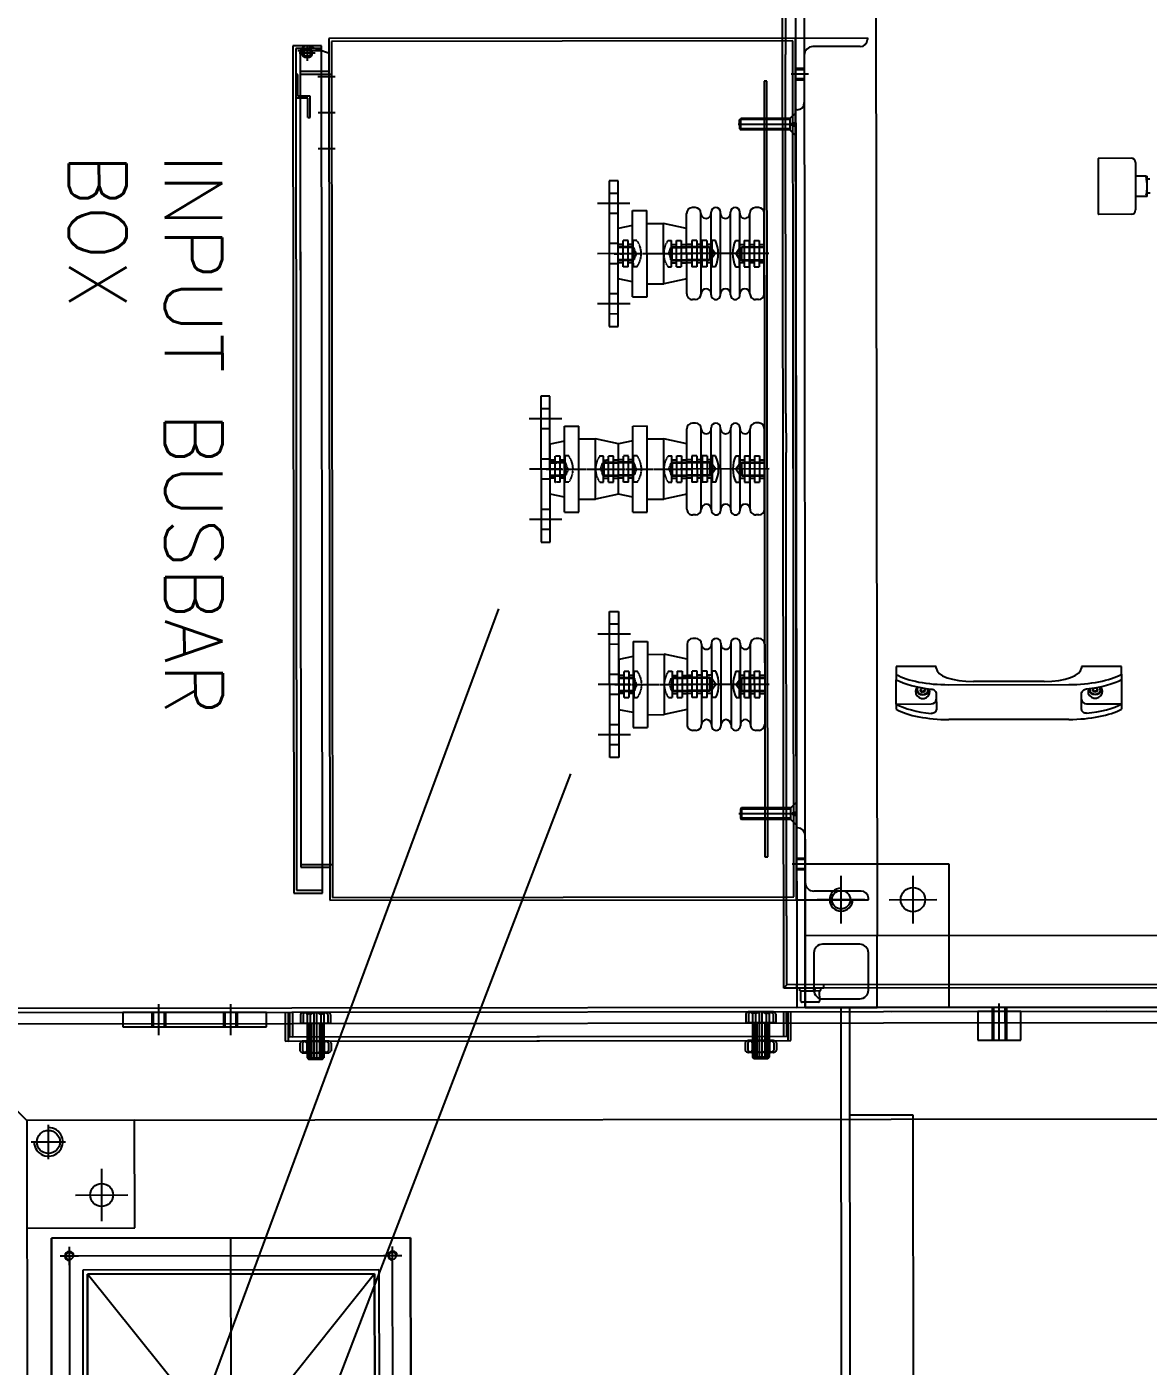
# Model space of a CAD drawing. Header units: feet. Extents: x -99009 to 3252343, y -11094690 to 9035152.
# Drawn here: x 2519362 to 2520143, y -1973462 to -1972529 of the extents above; entities that cross this region are included whole.
import ezdxf

# ---------------------------------------------------------------- set-up
doc = ezdxf.new("R2010")
doc.units = ezdxf.units.FT
doc.linetypes.add('CENTER', pattern=[2, 1.25, -0.25, 0.25, -0.25])
doc.linetypes.add('HIDDEN', pattern=[0.375, 0.25, -0.125])
for name, color, linetype in [('1', 1, 'Continuous'), ('K-LINE', 7, 'Continuous'), ('栗本図面枠', 7, 'Continuous')]:
    doc.layers.add(name, color=color, linetype=linetype)
doc.styles.add('ROMANS', font='romans.shx', dxfattribs={"width": 0.75})

# ---------------------------------------------------------------- blocks, each defined once
blk = doc.blocks.new('K24582845e8a56')
at = {"layer": '栗本図面枠', "color": 1}
for p, q in [((-3309.55, 250, 0), (-3309.55, -1150, 0)), ((-3309.55, -506), (-3309.55, 250)), ((-3309.55, 250, 0), (-3309.55, -1150, 0)), ((-3306.55, 247, 0), (-3306.55, -1147, 0)), ((-3298.55, 209, 0), (-3298.55, -1109, 0)), ((-3359.55, -450), (-3359.55, 194)), ((-3231.55, 142, 0), (-3231.55, -1042, 0)), ((-3325.55, -513), (-3325.55, -203)), ((-3323.05, -226.9), (-3323.05, -489.1)), ((-3885.92, -259.4), (-3885.92, -261.4)), ((-3876.19, -259.4), (-3876.19, -261.4)), ((-3897.55, -269.4), (-3864.55, -269.4)), ((-3888.05, -262.34), (-3888.05, -261.4)), ((-3881.05, -261.4), (-3888.05, -261.4)), ((-3888.05, -262.34), (-3888.05, -269.4)), ((-3874.05, -261.4), (-3881.05, -261.4)), ((-3874.05, -261.4), (-3874.05, -262.34)), ((-3874.05, -262.34), (-3874.05, -269.4)), ((-3900.55, -272.4), (-3900.55, -295.2)), ((-3861.55, -272.4), (-3861.55, -295.2)), ((-3541.33, -279.55), (-3546.82, -279.55)), ((-3546.82, -279.55), (-3546.82, -307.55)), ((-3541.33, -279.55), (-3537.72, -279.55)), ((-3537.72, -279.55), (-3520.77, -279.55)), ((-3520.77, -303.95), (-3520.77, -279.55)), ((-3520.77, -279.55), (-3520.7, -279.55)), ((-3520.7, -279.55), (-3517.09, -279.55)), ((-3900.35, -295.4), (-3861.75, -295.4)), ((-3531.96, -297.68), (-3530.94, -296.33)), ((-3531.38, -299.29), (-3531.96, -297.68)), ((-3530.51, -294.45), (-3531.81, -294.45)), ((-3530.94, -296.33), (-3529.34, -296.61)), ((-3530.07, -296.61), (-3529.34, -296.61)), ((-3528.77, -298.22), (-3529.78, -299.57)), ((-3529.49, -298.22), (-3528.77, -298.22)), ((-3529.34, -296.61), (-3528.77, -298.22)), ((-3306.55, -290.01, 0), (-3306.55, -440.01, 0)), ((-3546.82, -307.55), (-3545.66, -307.55)), ((-3530.51, -301.45), (-3531.49, -301.45)), ((-3529.78, -299.57), (-3531.38, -299.29)), ((-3517.13, -307.45), (-3527.62, -307.45)), ((-3534.17, -399.85), (-3534.17, -316.25)), ((-3509.93, -316.25), (-3509.93, -399.85)), ((-3536.34, -333.35), (-3536.34, -382.75)), ((-3286.55, -350.01, 0), (-3306.55, -350.01, 0)), ((-3306.55, -350.01, 0), (-3306.55, -380.01, 0)), ((-3286.55, -380.01, 0), (-3286.55, -350.01, 0)), ((-3309.55, -360.01, 0), (-3286.55, -360.01, 0)), ((-3309.55, -361.01, 0), (-3286.55, -361.01, 0)), ((-3286.55, -365.01, 0), (-3312.09, -365.01, 0)), ((-3309.55, -369.01, 0), (-3286.55, -369.01, 0)), ((-3309.55, -370.01, 0), (-3286.55, -370.01, 0)), ((-3306.55, -380.01, 0), (-3286.55, -380.01, 0)), ((-3409.55, -400), (-3309.55, -400)), ((-3409.55, -500), (-3409.55, -400)), ((-3309.55, -400), (-3309.55, -500)), ((-3546.82, -408.55), (-3546.82, -436.55)), ((-3545.66, -408.55), (-3546.82, -408.55)), ((-3527.61, -408.55), (-3517.12, -408.55)), ((-3384.55, -441.58), (-3384.55, -408.43)), ((-3531.38, -419.39), (-3531.95, -417.81)), ((-3531.94, -417.75), (-3530.94, -416.43)), ((-3530.51, -414.55), (-3531.47, -414.55)), ((-3529.78, -419.67), (-3531.38, -419.39)), ((-3530.94, -416.43), (-3529.34, -416.71)), ((-3530.07, -416.71), (-3529.34, -416.71)), ((-3528.77, -418.32), (-3529.78, -419.67)), ((-3529.49, -418.32), (-3528.77, -418.32)), ((-3529.34, -416.71), (-3528.77, -418.32)), ((-3520.77, -436.55), (-3520.77, -412.05)), ((-3530.51, -421.55), (-3531.81, -421.55)), ((-3401.13, -425), (-3367.98, -425)), ((-2347.05, -425, 0), (-3234.55, -425, 0)), ((-3234.55, -425, 0), (-3234.55, -469, 0)), ((-3546.82, -436.55), (-3541.33, -436.55)), ((-3541.33, -436.55), (-3537.72, -436.55)), ((-3520.77, -436.55), (-3537.72, -436.55)), ((-3520.7, -436.55), (-3520.77, -436.55)), ((-3520.7, -436.55), (-3517.09, -436.55)), ((-4498.55, -450), (-3359.55, -450)), ((-3984.55, -506), (-3984.55, -456)), ((-3984.55, -456), (-3983.55, -456)), ((-3384.55, -456), (-3385.55, -456)), ((-3384.55, -506), (-3384.55, -456)), ((-3309.55, -450), (-3359.55, -450)), ((-3359.55, -450), (-3359.55, -500)), ((-3321.55, -456), (-3347.55, -456)), ((-3309.55, -500), (-3309.55, -450)), ((-3978.55, -461), (-3978.55, -494)), ((-3390.55, -461), (-3390.55, -494)), ((-3384.55, -458.43), (-3384.55, -491.58)), ((-3353.55, -462), (-3353.55, -488)), ((-3315.55, -488), (-3315.55, -462)), ((-3367.98, -475), (-3401.13, -475)), ((-2347.05, -469, 0), (-3309.55, -469, 0)), ((-2347.05, -475, 0), (-3309.55, -475, 0)), ((-3347.55, -494), (-3321.55, -494)), ((-3323.25, -487.1), (-3325.55, -487.1)), ((-3323.25, -505.9), (-3323.25, -487.1)), ((-3321.25, -489.1), (-3323.25, -489.1)), ((-3321.25, -492.83), (-3321.25, -489.1)), ((-3314.05, -490), (-3321.25, -490)), ((-3321.25, -492.83), (-3321.25, -493.23)), ((-3321.25, -493.23), (-3321.25, -493.54)), ((-3321.25, -503.9), (-3321.25, -493.54)), ((-3313.25, -490.8), (-3313.25, -502.2)), ((-4548.55, -500), (-3309.55, -500)), ((-3972.55, -500), (-3939.55, -500)), ((-3963.55, -506), (-3963.55, -500)), ((-3962.75, -506), (-3962.75, -500)), ((-3959.55, -509), (-3959.55, -497)), ((-3956.35, -506), (-3956.35, -500)), ((-3955.55, -506), (-3955.55, -500)), ((-3396.55, -500), (-3429.55, -500)), ((-3413.55, -506), (-3413.55, -500)), ((-3412.75, -506), (-3412.75, -500)), ((-3409.55, -509), (-3409.55, -497)), ((-3309.55, -500), (-3409.55, -500)), ((-3406.35, -506), (-3406.35, -500)), ((-3405.55, -506), (-3405.55, -500)), ((-3359.55, -500), (-3309.55, -500)), ((-3314.05, -503), (-3321.25, -503)), ((-4554.55, -506), (-3309.55, -506)), ((-3934.55, -506), (-3984.55, -506)), ((-3384.55, -506), (-3984.55, -506)), ((-3984.55, -506), (-3984.55, -831)), ((-3386.55, -508), (-3982.55, -508)), ((-3982.55, -508), (-3982.55, -829)), ((-3934.55, -505), (-3934.55, -506)), ((-3925.62, -506), (-3932.55, -506)), ((-3928.55, -510), (-3932.55, -506)), ((-3928.55, -510), (-3928.55, -544.2)), ((-3928.55, -510), (-3920.55, -510)), ((-3927.75, -510), (-3927.75, -545)), ((-3925.62, -508.56), (-3925.62, -506)), ((-3923.49, -508.56), (-3925.62, -508.56)), ((-3924.55, -546.11), (-3924.55, -506)), ((-3916.55, -506), (-3923.49, -506)), ((-3923.49, -508.56), (-3923.49, -506)), ((-3921.35, -510), (-3921.35, -545)), ((-3920.55, -510), (-3916.55, -506)), ((-3920.55, -510), (-3920.55, -544.2)), ((-3709.55, -506, 0), (-3409.55, -506, 0)), ((-3452.55, -506), (-3445.62, -506)), ((-3448.55, -510), (-3452.55, -506)), ((-3448.55, -510), (-3448.55, -544.2)), ((-3440.55, -510), (-3448.55, -510)), ((-3447.75, -510), (-3447.75, -545)), ((-3445.62, -508.56), (-3445.62, -506)), ((-3445.62, -508.56), (-3443.49, -508.56)), ((-3444.55, -546.11), (-3444.55, -506)), ((-3443.49, -506), (-3436.55, -506)), ((-3443.49, -508.56), (-3443.49, -506)), ((-3441.35, -510), (-3441.35, -545)), ((-3440.55, -510), (-3436.55, -506)), ((-3440.55, -510), (-3440.55, -544.2)), ((-3434.55, -505), (-3434.55, -506)), ((-3434.55, -506), (-3384.55, -506)), ((-3386.55, -829), (-3386.55, -508)), ((-3384.55, -831), (-3384.55, -506)), ((-3323.25, -505.9), (-3325.55, -505.9)), ((-3323.05, -515), (-3325.55, -512.5)), ((-3325.55, -512.5), (-3323.05, -515)), ((-3321.25, -503.9), (-3323.25, -503.9)), ((-3323.05, -503.9), (-3323.05, -515)), ((-3286.55, -510, 0), (-3306.55, -510, 0)), ((-3286.55, -512, 0), (-3306.55, -512, 0)), ((-3286.55, -860, 0), (-3286.55, -510, 0)), ((-3286.55, -862, 0), (-3286.55, -512, 0)), ((-3323.05, -515), (-4373.05, -515)), ((-4000.16, -513), (-3973.05, -513)), ((-3723.05, -513), (-3973.05, -513)), ((-3723.05, -513), (-3695.95, -513)), ((-3373.45, -513), (-3695.95, -513)), ((-3373.45, -513), (-3325.55, -513)), ((-3289.55, -513, 0), (-3306.55, -513, 0)), ((-3289.55, -515, 0), (-3306.55, -515, 0)), ((-3305.12, -520.47, 0), (-3298.93, -520.47, 0)), ((-3298.93, -520.47, 0), (-3298.93, -539.52, 0)), ((-3289.55, -857, 0), (-3289.55, -513, 0)), ((-3289.55, -859, 0), (-3289.55, -515, 0)), ((-3285.05, -520, 0), (-3279.81, -520, 0)), ((-3285.05, -522, 0), (-3279.81, -522, 0)), ((-3414.55, -526), (-3954.55, -526)), ((-3954.55, -526), (-3954.55, -528)), ((-3954.55, -528), (-3414.55, -528)), ((-3806.55, -528), (-3862.55, -528)), ((-3843.72, -535), (-3843.72, -531.5)), ((-3843.72, -531.5), (-3825.39, -531.5)), ((-3840.9, -531.5), (-3840.9, -528)), ((-3839.32, -543.88), (-3839.32, -528)), ((-3838.85, -544.88), (-3838.85, -527.92)), ((-3834.55, -524.8), (-3834.55, -586.72)), ((-3830.26, -544.88), (-3830.26, -527.92)), ((-3829.79, -543.88), (-3829.79, -528)), ((-3828.2, -531.5), (-3828.2, -528)), ((-3825.39, -535), (-3825.39, -531.5)), ((-3656.55, -528), (-3712.55, -528)), ((-3693.72, -535), (-3693.72, -531.5)), ((-3693.72, -531.5), (-3675.39, -531.5)), ((-3690.9, -531.5), (-3690.9, -528)), ((-3689.32, -543.88), (-3689.32, -528)), ((-3688.85, -544.88), (-3688.85, -527.92)), ((-3684.55, -524.8), (-3684.55, -586.72)), ((-3680.26, -544.88), (-3680.26, -527.92)), ((-3679.79, -543.88), (-3679.79, -528)), ((-3678.2, -531.5), (-3678.2, -528)), ((-3675.39, -535), (-3675.39, -531.5)), ((-3562.55, -528), (-3506.55, -528)), ((-3543.72, -535), (-3543.72, -531.5)), ((-3525.39, -531.5), (-3543.72, -531.5)), ((-3540.9, -531.5), (-3540.9, -528)), ((-3539.32, -543.88), (-3539.32, -528)), ((-3538.85, -544.88), (-3538.85, -527.92)), ((-3534.55, -524.8), (-3534.55, -586.72)), ((-3530.26, -544.88), (-3530.26, -527.92)), ((-3529.79, -543.88), (-3529.79, -528)), ((-3528.2, -531.5), (-3528.2, -528)), ((-3525.39, -535), (-3525.39, -531.5)), ((-3414.55, -528), (-3414.55, -526)), ((-3306.55, -522.86, 0), (-3306.55, -537.14, 0)), ((-3306.55, -524.86, 0), (-3306.55, -539.14, 0)), ((-3273.93, -530, 0), (-3306.55, -530, 0)), ((-3305.12, -522.47, 0), (-3298.93, -522.47, 0)), ((-3305.12, -525.24, 0), (-3274.89, -525.24, 0)), ((-3305.12, -527.24, 0), (-3274.89, -527.24, 0)), ((-3298.93, -522.47, 0), (-3298.93, -541.52, 0)), ((-3298.93, -526.19, 0), (-3273.93, -526.19, 0)), ((-3298.93, -528.19, 0), (-3273.93, -528.19, 0)), ((-3286.55, -522.5, 0), (-3286.55, -537.5, 0)), ((-3286.55, -524.5, 0), (-3286.55, -539.5, 0)), ((-3285.05, -525, 0), (-3279.81, -525, 0)), ((-3285.05, -527, 0), (-3279.81, -527, 0)), ((-3278.31, -522.5, 0), (-3278.31, -537.5, 0)), ((-3278.31, -524.5, 0), (-3278.31, -539.5, 0)), ((-3274.89, -525.24, 0), (-3273.93, -526.19, 0)), ((-3274.89, -525.24, 0), (-3274.89, -534.76, 0)), ((-3274.89, -527.24, 0), (-3273.93, -528.19, 0)), ((-3274.89, -527.24, 0), (-3274.89, -536.76, 0)), ((-3273.93, -526.19, 0), (-3273.93, -533.81, 0)), ((-3273.93, -528.19, 0), (-3273.93, -535.81, 0)), ((-3866.55, -532), (-3866.55, -534)), ((-3806.55, -538), (-3862.55, -538)), ((-3843.72, -535), (-3825.39, -535)), ((-3843.72, -538.5), (-3825.39, -538.5)), ((-3843.72, -542), (-3843.72, -538.5)), ((-3840.9, -538.5), (-3840.9, -535)), ((-3828.2, -538.5), (-3828.2, -535)), ((-3825.39, -542), (-3825.39, -538.5)), ((-3802.55, -532), (-3802.55, -534)), ((-3716.55, -532), (-3716.55, -534)), ((-3656.55, -538), (-3712.55, -538)), ((-3693.72, -535), (-3675.39, -535)), ((-3693.72, -538.5), (-3675.39, -538.5)), ((-3693.72, -542), (-3693.72, -538.5)), ((-3690.9, -538.5), (-3690.9, -535)), ((-3678.2, -538.5), (-3678.2, -535)), ((-3675.39, -542), (-3675.39, -538.5)), ((-3652.55, -532), (-3652.55, -534)), ((-3566.55, -532), (-3566.55, -534)), ((-3562.55, -538), (-3506.55, -538)), ((-3525.39, -535), (-3543.72, -535)), ((-3525.39, -538.5), (-3543.72, -538.5)), ((-3543.72, -542), (-3543.72, -538.5)), ((-3540.9, -538.5), (-3540.9, -535)), ((-3528.2, -538.5), (-3528.2, -535)), ((-3525.39, -542), (-3525.39, -538.5)), ((-3502.55, -532), (-3502.55, -534)), ((-3273.93, -532, 0), (-3306.55, -532, 0)), ((-3305.12, -534.76, 0), (-3274.89, -534.76, 0)), ((-3305.12, -536.76, 0), (-3274.89, -536.76, 0)), ((-3305.12, -539.52, 0), (-3298.93, -539.52, 0)), ((-3298.93, -533.81, 0), (-3273.93, -533.81, 0)), ((-3298.93, -535.81, 0), (-3273.93, -535.81, 0)), ((-3285.05, -535, 0), (-3279.81, -535, 0)), ((-3285.05, -537, 0), (-3279.81, -537, 0)), ((-3285.05, -540, 0), (-3279.81, -540, 0)), ((-3273.93, -533.81, 0), (-3274.89, -534.76, 0)), ((-3273.93, -535.81, 0), (-3274.89, -536.76, 0)), ((-3920.55, -544.2), (-3928.55, -544.2)), ((-3927.75, -545), (-3928.55, -544.2)), ((-3921.35, -545), (-3927.75, -545)), ((-3920.55, -544.2), (-3921.35, -545)), ((-3805.8, -545), (-3863.3, -545)), ((-3843.72, -542), (-3825.39, -542)), ((-3843.72, -548), (-3843.72, -545.5)), ((-3843.72, -545.5), (-3825.39, -545.5)), ((-3840.9, -545.5), (-3840.9, -542)), ((-3839.32, -543.88), (-3829.79, -543.88)), ((-3838.85, -544.88), (-3830.26, -544.88)), ((-3834.55, -547.88), (-3838.85, -544.88)), ((-3834.55, -547.88), (-3830.26, -544.88)), ((-3828.2, -545.5), (-3828.2, -542)), ((-3825.39, -548), (-3825.39, -545.5)), ((-3655.8, -545), (-3713.3, -545)), ((-3693.72, -542), (-3675.39, -542)), ((-3693.72, -548), (-3693.72, -545.5)), ((-3693.72, -545.5), (-3675.39, -545.5)), ((-3690.9, -545.5), (-3690.9, -542)), ((-3689.32, -543.88), (-3679.79, -543.88)), ((-3688.85, -544.88), (-3680.26, -544.88)), ((-3684.55, -547.88), (-3688.85, -544.88)), ((-3684.55, -547.88), (-3680.26, -544.88)), ((-3678.2, -545.5), (-3678.2, -542)), ((-3675.39, -548), (-3675.39, -545.5)), ((-3563.3, -545), (-3505.8, -545)), ((-3525.39, -542), (-3543.72, -542)), ((-3543.72, -548), (-3543.72, -545.5)), ((-3525.39, -545.5), (-3543.72, -545.5)), ((-3540.9, -545.5), (-3540.9, -542)), ((-3529.79, -543.88), (-3539.32, -543.88)), ((-3534.55, -547.88), (-3538.85, -544.88)), ((-3530.26, -544.88), (-3538.85, -544.88)), ((-3534.55, -547.88), (-3530.26, -544.88)), ((-3528.2, -545.5), (-3528.2, -542)), ((-3525.39, -548), (-3525.39, -545.5)), ((-3448.55, -544.2), (-3440.55, -544.2)), ((-3448.55, -544.2), (-3447.75, -545)), ((-3447.75, -545), (-3441.35, -545)), ((-3441.35, -545), (-3440.55, -544.2)), ((-3305.12, -541.52, 0), (-3298.93, -541.52, 0)), ((-3285.05, -542, 0), (-3279.81, -542, 0)), ((-3805.8, -551.5), (-3863.3, -551.5)), ((-3805.8, -558.5), (-3863.3, -558.5)), ((-3655.8, -551.5), (-3713.3, -551.5)), ((-3655.8, -558.5), (-3713.3, -558.5)), ((-3563.3, -551.5), (-3505.8, -551.5)), ((-3563.3, -558.5), (-3505.8, -558.5)), ((-3805.8, -565), (-3863.3, -565)), ((-3843.72, -561.98), (-3843.72, -564.48)), ((-3843.72, -564.48), (-3825.39, -564.48)), ((-3843.72, -567.98), (-3843.72, -571.48)), ((-3843.72, -567.98), (-3825.39, -567.98)), ((-3840.9, -564.48), (-3840.9, -567.98)), ((-3839.32, -566.1), (-3829.79, -566.1)), ((-3839.32, -566.1), (-3839.32, -581.98)), ((-3834.55, -562.1), (-3838.85, -565.1)), ((-3838.85, -565.1), (-3830.26, -565.1)), ((-3838.85, -565.1), (-3838.85, -582.05)), ((-3834.55, -562.1), (-3830.26, -565.1)), ((-3830.26, -565.1), (-3830.26, -582.05)), ((-3829.79, -566.1), (-3829.79, -581.98)), ((-3828.2, -564.48), (-3828.2, -567.98)), ((-3825.39, -561.98), (-3825.39, -564.48)), ((-3825.39, -567.98), (-3825.39, -571.48)), ((-3655.8, -565), (-3713.3, -565)), ((-3693.72, -561.98), (-3693.72, -564.48)), ((-3693.72, -564.48), (-3675.39, -564.48)), ((-3693.72, -567.98), (-3693.72, -571.48)), ((-3693.72, -567.98), (-3675.39, -567.98)), ((-3690.9, -564.48), (-3690.9, -567.98)), ((-3689.32, -566.1), (-3679.79, -566.1)), ((-3689.32, -566.1), (-3689.32, -581.98)), ((-3684.55, -562.1), (-3688.85, -565.1)), ((-3688.85, -565.1), (-3680.26, -565.1)), ((-3688.85, -565.1), (-3688.85, -582.05)), ((-3684.55, -562.1), (-3680.26, -565.1)), ((-3680.26, -565.1), (-3680.26, -582.05)), ((-3679.79, -566.1), (-3679.79, -581.98)), ((-3678.2, -564.48), (-3678.2, -567.98)), ((-3675.39, -561.98), (-3675.39, -564.48)), ((-3675.39, -567.98), (-3675.39, -571.48)), ((-3563.3, -565), (-3505.8, -565)), ((-3543.72, -561.98), (-3543.72, -564.48)), ((-3525.39, -564.48), (-3543.72, -564.48)), ((-3543.72, -567.98), (-3543.72, -571.48)), ((-3525.39, -567.98), (-3543.72, -567.98)), ((-3540.9, -564.48), (-3540.9, -567.98)), ((-3529.79, -566.1), (-3539.32, -566.1)), ((-3539.32, -566.1), (-3539.32, -581.98)), ((-3534.55, -562.1), (-3538.85, -565.1)), ((-3530.26, -565.1), (-3538.85, -565.1)), ((-3538.85, -565.1), (-3538.85, -582.05)), ((-3534.55, -562.1), (-3530.26, -565.1)), ((-3530.26, -565.1), (-3530.26, -582.05)), ((-3529.79, -566.1), (-3529.79, -581.98)), ((-3528.2, -564.48), (-3528.2, -567.98)), ((-3525.39, -561.98), (-3525.39, -564.48)), ((-3525.39, -567.98), (-3525.39, -571.48)), ((-3866.55, -576), (-3866.55, -578)), ((-3806.55, -572), (-3862.55, -572)), ((-3843.72, -571.48), (-3825.39, -571.48)), ((-3843.72, -574.98), (-3843.72, -578.48)), ((-3843.72, -574.98), (-3825.39, -574.98)), ((-3840.9, -571.48), (-3840.9, -574.98)), ((-3828.2, -571.48), (-3828.2, -574.98)), ((-3825.39, -574.98), (-3825.39, -578.48)), ((-3802.55, -576), (-3802.55, -578)), ((-3716.55, -576), (-3716.55, -578)), ((-3656.55, -572), (-3712.55, -572)), ((-3693.72, -571.48), (-3675.39, -571.48)), ((-3693.72, -574.98), (-3693.72, -578.48)), ((-3693.72, -574.98), (-3675.39, -574.98)), ((-3690.9, -571.48), (-3690.9, -574.98)), ((-3678.2, -571.48), (-3678.2, -574.98)), ((-3675.39, -574.98), (-3675.39, -578.48)), ((-3652.55, -576), (-3652.55, -578)), ((-3566.55, -576), (-3566.55, -578)), ((-3562.55, -572), (-3506.55, -572)), ((-3525.39, -571.48), (-3543.72, -571.48)), ((-3543.72, -574.98), (-3543.72, -578.48)), ((-3525.39, -574.98), (-3543.72, -574.98)), ((-3540.9, -571.48), (-3540.9, -574.98)), ((-3528.2, -571.48), (-3528.2, -574.98)), ((-3525.39, -574.98), (-3525.39, -578.48)), ((-3502.55, -576), (-3502.55, -578)), ((-3806.55, -582), (-3862.55, -582)), ((-3843.72, -578.48), (-3825.39, -578.48)), ((-3840.9, -578.48), (-3840.9, -581.98)), ((-3828.2, -578.48), (-3828.2, -581.98)), ((-3656.55, -582), (-3712.55, -582)), ((-3693.72, -578.48), (-3675.39, -578.48)), ((-3690.9, -578.48), (-3690.9, -581.98)), ((-3678.2, -578.48), (-3678.2, -581.98)), ((-3562.55, -582), (-3506.55, -582)), ((-3525.39, -578.48), (-3543.72, -578.48)), ((-3540.9, -578.48), (-3540.9, -581.98)), ((-3528.2, -578.48), (-3528.2, -581.98)), ((-3869.55, -621.46), (-3869.55, -644.06)), ((-3834.55, -621.46), (-3834.55, -644.06)), ((-3799.55, -621.46), (-3799.55, -644.06)), ((-3569.55, -621.46), (-3569.55, -644.06)), ((-3534.55, -621.46), (-3534.55, -644.06)), ((-3499.55, -621.46), (-3499.55, -644.06)), ((-3885.35, -629.63), (-3885.35, -635.98)), ((-3783.75, -629.63), (-3885.35, -629.63)), ((-3876.55, -629.63), (-3876.55, -635.98)), ((-3862.55, -629.63), (-3862.55, -635.98)), ((-3841.55, -629.63), (-3841.55, -635.98)), ((-3827.55, -629.63), (-3827.55, -635.98)), ((-3806.55, -629.63), (-3806.55, -635.98)), ((-3792.55, -629.63), (-3792.55, -635.98)), ((-3783.75, -635.98), (-3783.75, -629.63)), ((-3585.35, -635.98), (-3585.35, -629.63)), ((-3585.35, -629.63), (-3483.75, -629.63)), ((-3576.55, -629.63), (-3576.55, -635.98)), ((-3562.55, -629.63), (-3562.55, -635.98)), ((-3541.55, -629.63), (-3541.55, -635.98)), ((-3527.55, -629.63), (-3527.55, -635.98)), ((-3506.55, -629.63), (-3506.55, -635.98)), ((-3492.55, -629.63), (-3492.55, -635.98)), ((-3483.75, -629.63), (-3483.75, -635.98)), ((-3885.35, -635.98), (-3783.75, -635.98)), ((-3483.75, -635.98), (-3585.35, -635.98)), ((-3719.55, -669.09), (-3719.55, -691.68)), ((-3684.55, -669.09), (-3684.55, -691.68)), ((-3649.55, -669.09), (-3649.55, -691.68)), ((-3472.37, -663.27, 0), (-2988.95, -849.37, 0)), ((-3735.35, -677.25), (-3735.35, -683.6)), ((-3633.75, -677.25), (-3735.35, -677.25)), ((-3726.55, -677.25), (-3726.55, -683.6)), ((-3712.55, -677.25), (-3712.55, -683.6)), ((-3691.55, -677.25), (-3691.55, -683.6)), ((-3677.55, -677.25), (-3677.55, -683.6)), ((-3656.55, -677.25), (-3656.55, -683.6)), ((-3642.55, -677.25), (-3642.55, -683.6)), ((-3633.75, -683.6), (-3633.75, -677.25)), ((-3735.35, -683.6), (-3633.75, -683.6)), ((-3587.37, -713.27, 0), (-2998.72, -932.07, 0)), ((-3149.55, -775, 0), (-3149.55, -1025, 0)), ((-2849.55, -775, 0), (-3149.55, -775, 0)), ((-3149.55, -775, 0), (-2849.55, -775, 0)), ((-3149.55, -1025, 0), (-3149.55, -775, 0)), ((-3137.05, -781.15, 0), (-3137.05, -793.85, 0)), ((-3137.05, -781.15, 0), (-3137.05, -793.85, 0)), ((-3130.7, -787.5, 0), (-3143.4, -787.5, 0)), ((-3130.7, -787.5, 0), (-3143.4, -787.5, 0)), ((-3137.05, -787.5, 0), (-3137.05, -1012.5, 0)), ((-2862.05, -787.5, 0), (-3137.05, -787.5, 0)), ((-3137.05, -787.5, 0), (-3137.05, -1012.5, 0)), ((-2862.05, -787.5, 0), (-3137.05, -787.5, 0)), ((-3127.55, -797, 0), (-2871.55, -797, 0)), ((-3127.55, -1003, 0), (-3127.55, -797, 0)), ((-3124.55, -800, 0), (-3124.55, -1000, 0)), ((-2874.55, -800, 0), (-3124.55, -800, 0)), ((-3124.55, -800, 0), (-2874.55, -1000, 0)), ((-2874.55, -800, 0), (-3124.55, -1000, 0)), ((-3124.55, -800, 0), (-2874.55, -800, 0)), ((-3124.55, -1000, 0), (-3124.55, -800, 0)), ((-3982.55, -829), (-3386.55, -829)), ((-3959.55, -829), (-3959.55, -851)), ((-3958.05, -838.5), (-3958.05, -826.5)), ((-3933.05, -838.5), (-3933.05, -826.5)), ((-3908.05, -838.5), (-3908.05, -826.5)), ((-3409.55, -851), (-3409.55, -829)), ((-3285.05, -830, 0), (-3279.81, -830, 0)), ((-3984.55, -831), (-3384.55, -831)), ((-3979.55, -836), (-3979.55, -856)), ((-3389.55, -836), (-3979.55, -836)), ((-3979.37, -844.65), (-3974.55, -831.14)), ((-3977.55, -836), (-3977.55, -854)), ((-3976.05, -836), (-3976.05, -852.5)), ((-3961.55, -831), (-3961.55, -851)), ((-3407.55, -851), (-3407.55, -831)), ((-3391.55, -854), (-3391.55, -836)), ((-3389.55, -856), (-3389.55, -836)), ((-3306.55, -847.14, 0), (-3306.55, -832.86, 0)), ((-3306.55, -849.14, 0), (-3306.55, -834.86, 0)), ((-3305.12, -830.47, 0), (-3298.93, -830.47, 0)), ((-3305.12, -832.47, 0), (-3298.93, -832.47, 0)), ((-3305.12, -835.24, 0), (-3274.89, -835.24, 0)), ((-3305.12, -837.24, 0), (-3274.89, -837.24, 0)), ((-3298.93, -849.52, 0), (-3298.93, -830.47, 0)), ((-3298.93, -851.52, 0), (-3298.93, -832.47, 0)), ((-3298.93, -836.19, 0), (-3273.93, -836.19, 0)), ((-3298.93, -838.19, 0), (-3273.93, -838.19, 0)), ((-3286.55, -847.5, 0), (-3286.55, -832.5, 0)), ((-3286.55, -849.5, 0), (-3286.55, -834.5, 0)), ((-3285.05, -832, 0), (-3279.81, -832, 0)), ((-3285.05, -835, 0), (-3279.81, -835, 0)), ((-3285.05, -837, 0), (-3279.81, -837, 0)), ((-3278.31, -847.5, 0), (-3278.31, -832.5, 0)), ((-3278.31, -849.5, 0), (-3278.31, -834.5, 0)), ((-3273.93, -836.19, 0), (-3274.89, -835.24, 0)), ((-3274.89, -844.76, 0), (-3274.89, -835.24, 0)), ((-3273.93, -838.19, 0), (-3274.89, -837.24, 0)), ((-3274.89, -846.76, 0), (-3274.89, -837.24, 0)), ((-3273.93, -843.81, 0), (-3273.93, -836.19, 0)), ((-3273.93, -845.81, 0), (-3273.93, -838.19, 0)), ((-3980.05, -846), (-3969.05, -846)), ((-3974.55, -851.5), (-3974.55, -840.5)), ((-3929.55, -844), (-3944.55, -844)), ((-3944.55, -844), (-3944.55, -852.5)), ((-3929.55, -845.5), (-3943.05, -845.5)), ((-3943.05, -845.5), (-3943.05, -854)), ((-3929.55, -845.5), (-3929.55, -844)), ((-3273.93, -840, 0), (-3306.55, -840, 0)), ((-3273.93, -842, 0), (-3306.55, -842, 0)), ((-3305.12, -844.76, 0), (-3274.89, -844.76, 0)), ((-3305.12, -846.76, 0), (-3274.89, -846.76, 0)), ((-3298.93, -843.81, 0), (-3273.93, -843.81, 0)), ((-3298.93, -845.81, 0), (-3273.93, -845.81, 0)), ((-3285.05, -845, 0), (-3279.81, -845, 0)), ((-3285.05, -847, 0), (-3279.81, -847, 0)), ((-3274.89, -844.76, 0), (-3273.93, -843.81, 0)), ((-3274.89, -846.76, 0), (-3273.93, -845.81, 0)), ((-3979.55, -856), (-3389.55, -856)), ((-3977.55, -854), (-3391.55, -854)), ((-3974.55, -851), (-3698.05, -851)), ((-3961.55, -851), (-3407.55, -851)), ((-3944.55, -852.5), (-3959.55, -852.5)), ((-3959.55, -852.5), (-3959.55, -854)), ((-3959.55, -854), (-3943.05, -854)), ((-3306.55, -857, 0), (-3289.55, -857, 0)), ((-3305.12, -849.52, 0), (-3298.93, -849.52, 0)), ((-3305.12, -851.52, 0), (-3298.93, -851.52, 0)), ((-3285.05, -850, 0), (-3279.81, -850, 0)), ((-3285.05, -852, 0), (-3279.81, -852, 0)), ((-3306.55, -859, 0), (-3289.55, -859, 0)), ((-3306.55, -860, 0), (-3286.55, -860, 0)), ((-3306.55, -862, 0), (-3286.55, -862, 0)), ((-3296.55, -875, 0), (-3306.55, -875, 0)), ((-3306.55, -875, 0), (-3306.55, -975, 0)), ((-3296.55, -975, 0), (-3296.55, -875, 0)), ((-3296.55, -895.24, 0), (-3306.55, -895.24, 0)), ((-3290.84, -900, 0), (-3312.27, -900, 0)), ((-3296.55, -896.19, 0), (-3306.55, -896.19, 0)), ((-3296.55, -903.81, 0), (-3306.55, -903.81, 0)), ((-2849.55, -900, 0), (-3149.55, -900, 0)), ((-2849.55, -900, 0), (-3149.55, -900, 0)), ((-2849.55, -900, 0), (-3149.55, -900, 0)), ((-3296.55, -904.76, 0), (-3306.55, -904.76, 0)), ((-3290.84, -950, 0), (-3312.27, -950, 0)), ((-3296.55, -945.24, 0), (-3306.55, -945.24, 0)), ((-3296.55, -946.19, 0), (-3306.55, -946.19, 0)), ((-3296.55, -953.81, 0), (-3306.55, -953.81, 0)), ((-3296.55, -954.76, 0), (-3306.55, -954.76, 0)), ((-3156.55, -967, 0), (-3231.55, -967, 0)), ((-3231.55, -967, 0), (-3231.55, -1042, 0)), ((-3156.55, -1042, 0), (-3156.55, -967, 0)), ((-3306.55, -975, 0), (-3296.55, -975, 0)), ((-3179.55, -1008.29, 0), (-3179.55, -971.71, 0)), ((-3197.84, -990, 0), (-3161.27, -990, 0)), ((-3137.05, -1006.15, 0), (-3137.05, -1018.85, 0)), ((-3137.05, -1006.15, 0), (-3137.05, -1018.85, 0)), ((-2871.55, -1003, 0), (-3127.55, -1003, 0)), ((-3124.55, -1000, 0), (-2874.55, -1000, 0)), ((-2874.55, -1000, 0), (-3124.55, -1000, 0)), ((-3216.55, -1039, 0), (-3216.55, -1015, 0)), ((-3130.7, -1012.5, 0), (-3143.4, -1012.5, 0)), ((-3130.7, -1012.5, 0), (-3143.4, -1012.5, 0)), ((-3137.05, -1012.5, 0), (-2862.05, -1012.5, 0)), ((-3137.05, -1012.5, 0), (-2862.05, -1012.5, 0)), ((-3149.55, -1025, 0), (-2849.55, -1025, 0)), ((-2849.55, -1025, 0), (-3149.55, -1025, 0)), ((-3204.55, -1027, 0), (-3228.55, -1027, 0)), ((-3306.55, -1117, 0), (-3231.55, -1042, 0)), ((-3231.55, -1042, 0), (-1412.55, -1042, 0)), ((-3231.55, -1042, 0), (-3156.55, -1042, 0))]:
    blk.add_line(p, q, dxfattribs=at)
at = {"layer": '栗本図面枠', "color": 1, "linetype": 'Continuous'}
for p, q in [((-3852.05, -582), (-3855.55, -598)), ((-3817.05, -582), (-3852.05, -582)), ((-3817.05, -582), (-3813.55, -598)), ((-3702.05, -582), (-3705.55, -598)), ((-3667.05, -582), (-3702.05, -582)), ((-3667.05, -582), (-3663.55, -598)), ((-3552.05, -582), (-3555.55, -598)), ((-3552.05, -582), (-3517.05, -582)), ((-3517.05, -582), (-3513.55, -598)), ((-3813.55, -598), (-3855.55, -598)), ((-3855.55, -609.63), (-3855.55, -598)), ((-3813.55, -609.63), (-3813.55, -598)), ((-3663.55, -598), (-3705.55, -598)), ((-3705.55, -609.63), (-3705.55, -598)), ((-3663.55, -609.63), (-3663.55, -598)), ((-3555.55, -598), (-3513.55, -598)), ((-3555.55, -609.63), (-3555.55, -598)), ((-3513.55, -609.63), (-3513.55, -598)), ((-3804.55, -609.63), (-3864.55, -609.63)), ((-3864.55, -619.63), (-3864.55, -609.63)), ((-3804.55, -619.63), (-3804.55, -609.63)), ((-3654.55, -609.63), (-3714.55, -609.63)), ((-3714.55, -619.63), (-3714.55, -609.63)), ((-3654.55, -619.63), (-3654.55, -609.63)), ((-3564.55, -609.63), (-3504.55, -609.63)), ((-3564.55, -619.63), (-3564.55, -609.63)), ((-3504.55, -619.63), (-3504.55, -609.63)), ((-3804.55, -619.63), (-3864.55, -619.63)), ((-3854.14, -619.63), (-3852.05, -629.63)), ((-3814.97, -619.63), (-3817.05, -629.63)), ((-3654.55, -619.63), (-3714.55, -619.63)), ((-3704.14, -619.63), (-3702.05, -629.63)), ((-3664.97, -619.63), (-3667.05, -629.63)), ((-3564.55, -619.63), (-3504.55, -619.63)), ((-3554.14, -619.63), (-3552.05, -629.63)), ((-3514.97, -619.63), (-3517.05, -629.63)), ((-3817.05, -629.63), (-3852.05, -629.63)), ((-3702.05, -629.63), (-3705.55, -645.63)), ((-3667.05, -629.63), (-3702.05, -629.63)), ((-3667.05, -629.63), (-3702.05, -629.63)), ((-3667.05, -629.63), (-3663.55, -645.63)), ((-3552.05, -629.63), (-3517.05, -629.63)), ((-3663.55, -645.63), (-3705.55, -645.63)), ((-3705.55, -657.25), (-3705.55, -645.63)), ((-3663.55, -657.25), (-3663.55, -645.63)), ((-3654.55, -657.25), (-3714.55, -657.25)), ((-3714.55, -667.25), (-3714.55, -657.25)), ((-3654.55, -667.25), (-3654.55, -657.25)), ((-3654.55, -667.25), (-3714.55, -667.25)), ((-3704.14, -667.25), (-3702.05, -677.25)), ((-3664.97, -667.25), (-3667.05, -677.25)), ((-3667.05, -677.25), (-3702.05, -677.25))]:
    blk.add_line(p, q, dxfattribs=at)
at = {"layer": '栗本図面枠', "color": 1, "linetype": 'HIDDEN'}
for p, q in [((-3825.39, -585.5), (-3843.72, -585.5)), ((-3843.72, -589), (-3843.72, -585.5)), ((-3840.9, -585.5), (-3840.9, -582)), ((-3839.32, -592), (-3839.32, -582)), ((-3838.85, -592.94), (-3838.85, -581.92)), ((-3830.26, -592.94), (-3830.26, -581.92)), ((-3829.79, -592), (-3829.79, -582)), ((-3828.2, -585.5), (-3828.2, -582)), ((-3825.39, -589), (-3825.39, -585.5)), ((-3675.39, -585.5), (-3693.72, -585.5)), ((-3693.72, -589), (-3693.72, -585.5)), ((-3690.9, -585.5), (-3690.9, -582)), ((-3689.32, -592), (-3689.32, -582)), ((-3688.85, -592.94), (-3688.85, -581.92)), ((-3680.26, -592.94), (-3680.26, -581.92)), ((-3679.79, -592), (-3679.79, -582)), ((-3678.2, -585.5), (-3678.2, -582)), ((-3675.39, -589), (-3675.39, -585.5)), ((-3543.72, -585.5), (-3525.39, -585.5)), ((-3543.72, -589), (-3543.72, -585.5)), ((-3540.9, -585.5), (-3540.9, -582)), ((-3539.32, -592), (-3539.32, -582)), ((-3538.85, -592.94), (-3538.85, -581.92)), ((-3530.26, -592.94), (-3530.26, -581.92)), ((-3529.79, -592), (-3529.79, -582)), ((-3528.2, -585.5), (-3528.2, -582)), ((-3525.39, -589), (-3525.39, -585.5)), ((-3825.39, -589), (-3843.72, -589)), ((-3825.39, -592.5), (-3843.72, -592.5)), ((-3843.72, -595), (-3843.72, -592.5)), ((-3840.9, -592.5), (-3840.9, -589)), ((-3829.79, -592), (-3839.32, -592)), ((-3830.26, -592.94), (-3838.85, -592.94)), ((-3834.55, -594.51), (-3838.85, -592.94)), ((-3834.55, -594.51), (-3830.26, -592.94)), ((-3828.2, -592.5), (-3828.2, -589)), ((-3825.39, -595), (-3825.39, -592.5)), ((-3675.39, -589), (-3693.72, -589)), ((-3675.39, -592.5), (-3693.72, -592.5)), ((-3693.72, -595), (-3693.72, -592.5)), ((-3690.9, -592.5), (-3690.9, -589)), ((-3679.79, -592), (-3689.32, -592)), ((-3680.26, -592.94), (-3688.85, -592.94)), ((-3684.55, -594.51), (-3688.85, -592.94)), ((-3684.55, -594.51), (-3680.26, -592.94)), ((-3678.2, -592.5), (-3678.2, -589)), ((-3675.39, -595), (-3675.39, -592.5)), ((-3543.72, -589), (-3525.39, -589)), ((-3543.72, -592.5), (-3525.39, -592.5)), ((-3543.72, -595), (-3543.72, -592.5)), ((-3540.9, -592.5), (-3540.9, -589)), ((-3539.32, -592), (-3529.79, -592)), ((-3534.55, -594.51), (-3538.85, -592.94)), ((-3538.85, -592.94), (-3530.26, -592.94)), ((-3534.55, -594.51), (-3530.26, -592.94)), ((-3528.2, -592.5), (-3528.2, -589)), ((-3525.39, -595), (-3525.39, -592.5)), ((-3843.72, -616.63), (-3843.72, -619.13)), ((-3825.39, -619.13), (-3843.72, -619.13)), ((-3825.39, -622.63), (-3843.72, -622.63)), ((-3843.72, -622.63), (-3843.72, -626.13)), ((-3840.9, -619.13), (-3840.9, -622.63)), ((-3829.79, -619.63), (-3839.32, -619.63)), ((-3839.32, -619.63), (-3839.32, -629.63)), ((-3834.55, -617.12), (-3838.85, -618.68)), ((-3830.26, -618.68), (-3838.85, -618.68)), ((-3838.85, -618.68), (-3838.85, -629.7)), ((-3834.55, -617.12), (-3830.26, -618.68)), ((-3830.26, -618.68), (-3830.26, -629.7)), ((-3829.79, -619.63), (-3829.79, -629.63)), ((-3828.2, -619.13), (-3828.2, -622.63)), ((-3825.39, -616.63), (-3825.39, -619.13)), ((-3825.39, -622.63), (-3825.39, -626.13)), ((-3693.72, -616.63), (-3693.72, -619.13)), ((-3675.39, -619.13), (-3693.72, -619.13)), ((-3675.39, -622.63), (-3693.72, -622.63)), ((-3693.72, -622.63), (-3693.72, -626.13)), ((-3690.9, -619.13), (-3690.9, -622.63)), ((-3679.79, -619.63), (-3689.32, -619.63)), ((-3689.32, -619.63), (-3689.32, -629.63)), ((-3684.55, -617.12), (-3688.85, -618.68)), ((-3680.26, -618.68), (-3688.85, -618.68)), ((-3688.85, -618.68), (-3688.85, -629.7)), ((-3684.55, -617.12), (-3680.26, -618.68)), ((-3680.26, -618.68), (-3680.26, -629.7)), ((-3679.79, -619.63), (-3679.79, -629.63)), ((-3678.2, -619.13), (-3678.2, -622.63)), ((-3675.39, -616.63), (-3675.39, -619.13)), ((-3675.39, -622.63), (-3675.39, -626.13)), ((-3543.72, -616.63), (-3543.72, -619.13)), ((-3543.72, -619.13), (-3525.39, -619.13)), ((-3543.72, -622.63), (-3525.39, -622.63)), ((-3543.72, -622.63), (-3543.72, -626.13)), ((-3540.9, -619.13), (-3540.9, -622.63)), ((-3539.32, -619.63), (-3529.79, -619.63)), ((-3539.32, -619.63), (-3539.32, -629.63)), ((-3534.55, -617.12), (-3538.85, -618.68)), ((-3538.85, -618.68), (-3530.26, -618.68)), ((-3538.85, -618.68), (-3538.85, -629.7)), ((-3534.55, -617.12), (-3530.26, -618.68)), ((-3530.26, -618.68), (-3530.26, -629.7)), ((-3529.79, -619.63), (-3529.79, -629.63)), ((-3528.2, -619.13), (-3528.2, -622.63)), ((-3525.39, -616.63), (-3525.39, -619.13)), ((-3525.39, -622.63), (-3525.39, -626.13)), ((-3825.39, -626.13), (-3843.72, -626.13)), ((-3840.9, -626.13), (-3840.9, -629.63)), ((-3828.2, -626.13), (-3828.2, -629.63)), ((-3675.39, -626.13), (-3693.72, -626.13)), ((-3675.39, -633.13), (-3693.72, -633.13)), ((-3693.72, -636.63), (-3693.72, -633.13)), ((-3690.9, -626.13), (-3690.9, -629.63)), ((-3690.9, -633.13), (-3690.9, -629.63)), ((-3689.32, -639.63), (-3689.32, -629.63)), ((-3688.85, -640.57), (-3688.85, -629.55)), ((-3680.26, -640.57), (-3680.26, -629.55)), ((-3679.79, -639.63), (-3679.79, -629.63)), ((-3678.2, -626.13), (-3678.2, -629.63)), ((-3678.2, -633.13), (-3678.2, -629.63)), ((-3675.39, -636.63), (-3675.39, -633.13)), ((-3543.72, -626.13), (-3525.39, -626.13)), ((-3540.9, -626.13), (-3540.9, -629.63)), ((-3528.2, -626.13), (-3528.2, -629.63)), ((-3675.39, -636.63), (-3693.72, -636.63)), ((-3675.39, -640.13), (-3693.72, -640.13)), ((-3693.72, -642.63), (-3693.72, -640.13)), ((-3690.9, -640.13), (-3690.9, -636.63)), ((-3679.79, -639.63), (-3689.32, -639.63)), ((-3680.26, -640.57), (-3688.85, -640.57)), ((-3684.55, -642.13), (-3688.85, -640.57)), ((-3684.55, -642.13), (-3680.26, -640.57)), ((-3678.2, -640.13), (-3678.2, -636.63)), ((-3675.39, -642.63), (-3675.39, -640.13)), ((-3693.72, -664.25), (-3693.72, -666.75)), ((-3675.39, -666.75), (-3693.72, -666.75)), ((-3675.39, -670.25), (-3693.72, -670.25)), ((-3693.72, -670.25), (-3693.72, -673.75)), ((-3690.9, -666.75), (-3690.9, -670.25)), ((-3679.79, -667.25), (-3689.32, -667.25)), ((-3689.32, -667.25), (-3689.32, -677.25)), ((-3684.55, -664.74), (-3688.85, -666.31)), ((-3680.26, -666.31), (-3688.85, -666.31)), ((-3688.85, -666.31), (-3688.85, -677.33)), ((-3684.55, -664.74), (-3680.26, -666.31)), ((-3680.26, -666.31), (-3680.26, -677.33)), ((-3679.79, -667.25), (-3679.79, -677.25)), ((-3678.2, -666.75), (-3678.2, -670.25)), ((-3675.39, -664.25), (-3675.39, -666.75)), ((-3675.39, -670.25), (-3675.39, -673.75)), ((-3675.39, -673.75), (-3693.72, -673.75)), ((-3690.9, -673.75), (-3690.9, -677.25)), ((-3678.2, -673.75), (-3678.2, -677.25))]:
    blk.add_line(p, q, dxfattribs=at)
at = {"layer": '栗本図面枠', "color": 1, "linetype": 'CENTER'}
for p, q in [((-3834.55, -632.39), (-3834.55, -579.2)), ((-3684.55, -632.39), (-3684.55, -579.2)), ((-3534.55, -632.39), (-3534.55, -579.2)), ((-3684.55, -680.01), (-3684.55, -626.83))]:
    blk.add_line(p, q, dxfattribs=at)
at = {"layer": '栗本図面枠', "color": 1}
for centre, radius in [((-3384.55, -425), 8.5), ((-3384.55, -475), 6.4), ((-3137.05, -787.5, 0), 2.54), ((-3137.05, -787.5, 0), 2.54), ((-3974.55, -846), 3.5), ((-3974.55, -846), 2.5), ((-3179.55, -990, 0), 8), ((-3137.05, -1012.5, 0), 2.54), ((-3137.05, -1012.5, 0), 2.54), ((-3216.55, -1027, 0), 8)]:
    blk.add_circle(centre, radius, dxfattribs=at)
for centre, radius, start, end in [((-3897.55, -272.4), 3, 90, 180), ((-3864.55, -272.4), 3, 0, 90), ((-3900.35, -295.2), 0.2, 180, 270), ((-3861.75, -295.2), 0.2, 270, 0), ((-3983.55, -461), 5, 0, 90), ((-3385.55, -461), 5, 90, 180), ((-3347.55, -462), 6, 90, 180), ((-3321.55, -462), 6, 0, 90), ((-3384.55, -475), 8, 180, 90), ((-3972.55, -494), 6, 180, 270), ((-3396.55, -494), 6, 270, 0), ((-3347.55, -488), 6, 180, 270), ((-3321.55, -488), 6, 270, 0), ((-3314.05, -490.8), 0.8, 0, 90), ((-3939.55, -505), 5, 0, 90), ((-3429.55, -505), 5, 90, 180), ((-3314.05, -502.2), 0.8, 270, 0), ((-3303.85, -522.86, 0), 2.7, 118.07249, 241.92751), ((-3283.72, -522.5, 0), 2.83, 118.07249, 241.92751), ((-3283.72, -524.5, 0), 2.83, 118.07249, 241.92751), ((-3281.15, -522.5, 0), 2.83, 298.07249, 61.92751), ((-3281.15, -524.5, 0), 2.83, 298.07249, 61.92751), ((-3862.55, -532), 4, 90, 180), ((-3806.55, -532), 4, 0, 90), ((-3712.55, -532), 4, 90, 180), ((-3656.55, -532), 4, 0, 90), ((-3562.55, -532), 4, 90, 180), ((-3506.55, -532), 4, 0, 90), ((-3303.85, -524.86, 0), 2.7, 118.07249, 241.92751), ((-3297.9, -530, 0), 8.65, 146.60151, 213.39849), ((-3297.9, -532, 0), 8.65, 146.60151, 213.39849), ((-3277.47, -530, 0), 9.08, 146.60151, 213.39849), ((-3277.47, -532, 0), 9.08, 146.60151, 213.39849), ((-3287.4, -530, 0), 9.08, 326.60151, 33.39849), ((-3287.4, -532, 0), 9.08, 326.60151, 33.39849), ((-3862.55, -534), 4, 180, 270), ((-3862.55, -541.5), 3.5, 270, 90), ((-3806.55, -541.5), 3.5, 90, 270), ((-3806.55, -534), 4, 270, 0), ((-3712.55, -534), 4, 180, 270), ((-3712.55, -541.5), 3.5, 270, 90), ((-3656.55, -541.5), 3.5, 90, 270), ((-3656.55, -534), 4, 270, 0), ((-3562.55, -534), 4, 180, 270), ((-3562.55, -541.5), 3.5, 270, 90), ((-3506.55, -541.5), 3.5, 90, 270), ((-3506.55, -534), 4, 270, 0), ((-3303.85, -537.14, 0), 2.7, 118.07249, 241.92751), ((-3303.85, -539.14, 0), 2.7, 118.07249, 241.92751), ((-3283.72, -537.5, 0), 2.83, 118.07249, 241.92751), ((-3283.72, -539.5, 0), 2.83, 118.07249, 241.92751), ((-3281.15, -537.5, 0), 2.83, 298.07249, 61.92751), ((-3281.15, -539.5, 0), 2.83, 298.07249, 61.92751), ((-3863.3, -548.25), 3.25, 90, 270), ((-3834.55, -528), 22, 245.38076, 294.61924), ((-3805.8, -548.25), 3.25, 270, 90), ((-3713.3, -548.25), 3.25, 90, 270), ((-3684.55, -528), 22, 245.38076, 294.61924), ((-3655.8, -548.25), 3.25, 270, 90), ((-3563.3, -548.25), 3.25, 90, 270), ((-3534.55, -528), 22, 245.38076, 294.61924), ((-3505.8, -548.25), 3.25, 270, 90), ((-3863.3, -561.75), 3.25, 90, 270), ((-3862.55, -555), 3.5, 270, 90), ((-3806.55, -555), 3.5, 90, 270), ((-3805.8, -561.75), 3.25, 270, 90), ((-3713.3, -561.75), 3.25, 90, 270), ((-3712.55, -555), 3.5, 270, 90), ((-3656.55, -555), 3.5, 90, 270), ((-3655.8, -561.75), 3.25, 270, 90), ((-3563.3, -561.75), 3.25, 90, 270), ((-3562.55, -555), 3.5, 270, 90), ((-3506.55, -555), 3.5, 90, 270), ((-3505.8, -561.75), 3.25, 270, 90), ((-3862.55, -568.5), 3.5, 270, 90), ((-3834.55, -581.98), 22, 65.38076, 114.61924), ((-3806.55, -568.5), 3.5, 90, 270), ((-3712.55, -568.5), 3.5, 270, 90), ((-3684.55, -581.98), 22, 65.38076, 114.61924), ((-3656.55, -568.5), 3.5, 90, 270), ((-3562.55, -568.5), 3.5, 270, 90), ((-3534.55, -581.98), 22, 65.38076, 114.61924), ((-3506.55, -568.5), 3.5, 90, 270), ((-3862.55, -576), 4, 90, 180), ((-3862.55, -578), 4, 180, 270), ((-3806.55, -576), 4, 0, 90), ((-3806.55, -578), 4, 270, 0), ((-3712.55, -576), 4, 90, 180), ((-3712.55, -578), 4, 180, 270), ((-3656.55, -576), 4, 0, 90), ((-3656.55, -578), 4, 270, 0), ((-3562.55, -576), 4, 90, 180), ((-3562.55, -578), 4, 180, 270), ((-3506.55, -576), 4, 0, 90), ((-3506.55, -578), 4, 270, 0), ((-3137.05, -787.5, 0), 3.17, 90, 0), ((-3137.05, -787.5, 0), 3.17, 90, 0), ((-3283.72, -832.5, 0), 2.83, 118.07249, 241.92751), ((-3281.15, -832.5, 0), 2.83, 298.07249, 61.92751), ((-3303.85, -832.86, 0), 2.7, 118.07249, 241.92751), ((-3303.85, -834.86, 0), 2.7, 118.07249, 241.92751), ((-3297.9, -840, 0), 8.65, 146.60151, 213.39849), ((-3297.9, -842, 0), 8.65, 146.60151, 213.39849), ((-3283.72, -834.5, 0), 2.83, 118.07249, 241.92751), ((-3277.47, -840, 0), 9.08, 146.60151, 213.39849), ((-3277.47, -842, 0), 9.08, 146.60151, 213.39849), ((-3281.15, -834.5, 0), 2.83, 298.07249, 61.92751), ((-3287.4, -840, 0), 9.08, 326.60151, 33.39849), ((-3287.4, -842, 0), 9.08, 326.60151, 33.39849), ((-3974.55, -846), 5, 164.31285, 270), ((-3303.85, -847.14, 0), 2.7, 118.07249, 241.92751), ((-3303.85, -849.14, 0), 2.7, 118.07249, 241.92751), ((-3283.72, -847.5, 0), 2.83, 118.07249, 241.92751), ((-3283.72, -849.5, 0), 2.83, 118.07249, 241.92751), ((-3281.15, -847.5, 0), 2.83, 298.07249, 61.92751), ((-3281.15, -849.5, 0), 2.83, 298.07249, 61.92751), ((-3137.05, -1012.5, 0), 3.17, 90, 0), ((-3137.05, -1012.5, 0), 3.17, 90, 0), ((-3216.55, -1027, 0), 10, 270, 180)]:
    blk.add_arc(centre, radius, start, end, dxfattribs=at)
at = {"layer": '栗本図面枠', "color": 1, "linetype": 'HIDDEN'}
for centre, start, end in [((-3834.55, -582.5), 233.75173, 306.24827), ((-3684.55, -582.5), 233.75173, 306.24827), ((-3534.55, -582.5), 233.75173, 306.24827), ((-3834.55, -629.13), 53.75173, 126.24827), ((-3684.55, -629.13), 53.75173, 126.24827), ((-3534.55, -629.13), 53.75173, 126.24827), ((-3684.55, -630.12), 233.75173, 306.24827), ((-3684.55, -676.75), 53.75173, 126.24827)]:
    blk.add_arc(centre, 15.5, start, end, dxfattribs=at)
at = {"layer": '栗本図面枠', "color": 1}
for centre, major_axis, ratio, start_param, end_param in [((-3550.04, -316.25), (0, 43.9), 0.3614, 4.712389, 5.702325), ((-3546.42, -316.25), (0, 43.9), 0.3614, 4.996373, 5.702325), ((-3529.41, -316.25), (0, -43.9), 0.3614, 1.85478, 2.560732), ((-3525.79, -316.25), (0, -43.9), 0.3614, 1.570796, 2.560732), ((-3529.28, -297.95), (0, 5), 0.932411, 2.677194, 7.089948), ((-3531.81, -297.95), (0, 3.5), 0.932411, 0, 0.25451), ((-3531.81, -297.95), (0, -5), 0.932411, 0.274762, 2.866831), ((-3545.66, -333.35), (0, 25.8), 0.3614, 4.712389, 6.283185), ((-3524.03, -303.95), (0, -3.5), 0.932411, 0, 1.570796), ((-3545.66, -382.75), (0, -25.8), 0.3614, 0, 1.570796), ((-3550.04, -399.85), (0, 43.9), 0.3614, 3.722453, 4.712389), ((-3525.79, -399.85), (0, -43.9), 0.3614, 0.58086, 1.570796), ((-3524.03, -412.05), (0, 3.5), 0.932411, 4.712389, 6.283185), ((-3546.42, -399.85), (0, 43.9), 0.3614, 3.722453, 4.430777), ((-3529.28, -418.05), (0, 5), 0.932411, 2.340006, 6.744525), ((-3531.81, -418.05), (0, -5), 0.932411, 0.274762, 2.866831), ((-3529.41, -399.85), (0, -43.9), 0.3614, 0.58086, 1.289185), ((-3531.81, -418.05), (0, -3.5), 0.932411, 6.034807, 6.283185), ((-3321.95, -496.5), (12.74, 6.94), 0.202106, 1.407102, 1.563347), ((-3320.56, -496.5), (12.74, 6.94), 0.202106, 1.515263, 1.672854)]:
    blk.add_ellipse(centre, major_axis=major_axis, ratio=ratio, start_param=start_param, end_param=end_param, dxfattribs=at)
for points, knots in [([(-3881.05, -261.4), (-3882.29, -261.4), (-3883.65, -261.43), (-3886.05, -261.73), (-3887.1, -261.97), (-3888.05, -262.34)], [3.0890575, 3.0890575, 3.0890575, 3.0890575, 3.4603344, 3.4603344, 3.7592087, 3.7592087, 3.7592087, 3.7592087]), ([(-3874.05, -262.34), (-3875, -261.97), (-3876.05, -261.73), (-3878.45, -261.43), (-3879.82, -261.4), (-3881.05, -261.4)], [2.4189063, 2.4189063, 2.4189063, 2.4189063, 2.7177806, 2.7177806, 3.0890575, 3.0890575, 3.0890575, 3.0890575]), ([(-3530.51, -294.45), (-3530.16, -294.45), (-3529.81, -294.51), (-3529.15, -294.74), (-3528.83, -294.91), (-3528.27, -295.35), (-3528.02, -295.62), (-3527.62, -296.23), (-3527.46, -296.57), (-3527.26, -297.29), (-3527.21, -297.66), (-3527.23, -298.41), (-3527.29, -298.79), (-3527.53, -299.49), (-3527.7, -299.82), (-3528.14, -300.41), (-3528.41, -300.67), (-3528.99, -301.08), (-3529.32, -301.24), (-3529.93, -301.41), (-3530.22, -301.45), (-3530.51, -301.45)], [1.93623, 1.93623, 1.93623, 1.93623, 2.251137, 2.251137, 2.567256, 2.567256, 2.886212, 2.886212, 3.208072, 3.208072, 3.53183, 3.53183, 3.85616, 3.85616, 4.179708, 4.179708, 4.501147, 4.501147, 4.819571, 4.819571, 5.077823, 5.077823, 5.077823, 5.077823]), ([(-3527.62, -307.45), (-3528.03, -307.45), (-3528.47, -307.36), (-3529.29, -307.01), (-3529.68, -306.74), (-3530.31, -306.12), (-3530.6, -305.72), (-3531.02, -304.86), (-3531.15, -304.39), (-3531.19, -303.95)], [1.0775509, 1.0775509, 1.0775509, 1.0775509, 1.2090513, 1.2090513, 1.3405516, 1.3405516, 1.4769857, 1.4769857, 1.6134198, 1.6134198, 1.6134198, 1.6134198]), ([(-3514.18, -303.95), (-3514.13, -304.39), (-3514.16, -304.86), (-3514.42, -305.72), (-3514.64, -306.12), (-3515.17, -306.74), (-3515.52, -307.01), (-3516.29, -307.36), (-3516.72, -307.45), (-3517.13, -307.45)], [0.541682, 0.541682, 0.541682, 0.541682, 0.6781161, 0.6781161, 0.8145502, 0.8145502, 0.9460505, 0.9460505, 1.0775509, 1.0775509, 1.0775509, 1.0775509]), ([(-3531.18, -412.05), (-3531.14, -411.61), (-3531.01, -411.14), (-3530.59, -410.28), (-3530.31, -409.88), (-3529.67, -409.26), (-3529.29, -408.99), (-3528.46, -408.64), (-3528.02, -408.55), (-3527.61, -408.55)], [-0.5357059, -0.5357059, -0.5357059, -0.5357059, -0.3993591, -0.3993591, -0.2630123, -0.2630123, -0.1315062, -0.1315062, 0, 0, 0, 0]), ([(-3517.12, -408.55), (-3516.71, -408.55), (-3516.28, -408.64), (-3515.51, -408.99), (-3515.17, -409.26), (-3514.63, -409.88), (-3514.41, -410.28), (-3514.16, -411.14), (-3514.12, -411.61), (-3514.17, -412.05)], [0, 0, 0, 0, 0.1315062, 0.1315062, 0.2630123, 0.2630123, 0.3993591, 0.3993591, 0.5357059, 0.5357059, 0.5357059, 0.5357059]), ([(-3530.51, -414.55), (-3530.16, -414.55), (-3529.81, -414.61), (-3529.15, -414.84), (-3528.83, -415.01), (-3528.27, -415.45), (-3528.02, -415.72), (-3527.62, -416.33), (-3527.46, -416.67), (-3527.26, -417.39), (-3527.21, -417.76), (-3527.23, -418.51), (-3527.29, -418.89), (-3527.53, -419.59), (-3527.7, -419.92), (-3528.14, -420.51), (-3528.41, -420.77), (-3528.99, -421.18), (-3529.32, -421.34), (-3529.93, -421.51), (-3530.22, -421.55), (-3530.51, -421.55)], [1.93623, 1.93623, 1.93623, 1.93623, 2.251137, 2.251137, 2.567256, 2.567256, 2.886212, 2.886212, 3.208072, 3.208072, 3.53183, 3.53183, 3.85616, 3.85616, 4.179708, 4.179708, 4.501147, 4.501147, 4.819571, 4.819571, 5.077823, 5.077823, 5.077823, 5.077823])]:
    blk.add_open_spline(points, degree=3, knots=knots, dxfattribs=at)
for points, weights in [([(-3530.07, -296.61), (-3530.61, -296.52), (-3531.03, -296.45)], [1, 1.0894049103, 1.07547161545]), ([(-3530.44, -299.46), (-3530.05, -298.85), (-3529.49, -298.22)], [1.02123372613, 1.14323372471, 1]), ([(-3529.49, -298.22), (-3529.87, -297.41), (-3530.07, -296.61)], [1, 1.15470053838, 1]), ([(-3530.07, -416.71), (-3530.61, -416.62), (-3531.03, -416.55)], [1, 1.0894049103, 1.07547161545]), ([(-3530.44, -419.56), (-3530.05, -418.95), (-3529.49, -418.32)], [1.02123372613, 1.14323372471, 1]), ([(-3529.49, -418.32), (-3529.87, -417.51), (-3530.07, -416.71)], [1, 1.15470053838, 1])]:
    blk.add_rational_spline(points, weights, degree=2, dxfattribs=at)
at = {"layer": '栗本図面枠', "color": 1, "style": 'ROMANS'}
for s, p in [('INPUT BUSBAR', (-3904.51, -945.32, 0)), ('BOX', (-3904.51, -1011.98, 0))]:
    blk.add_text(s, height=40, dxfattribs=at).set_placement(p)

msp = doc.modelspace()

# ---------------------------------------------------------------- linework, layer by layer
at = {"layer": '1'}
msp.add_arc((2520410.24778, -1978395.99612), 100000, 84.1346387202, 194.3871675539, dxfattribs=at)

# ---------------------------------------------------------------- block references
at = {"layer": 'K-LINE', "color": 2, "linetype": 'Continuous', "lineweight": 15, "rotation": 270.0650517140735}
msp.add_blockref('K24582845e8a56', (2520408.11897, -1976520.99344), dxfattribs=at)

doc.saveas('drawing.dxf')
